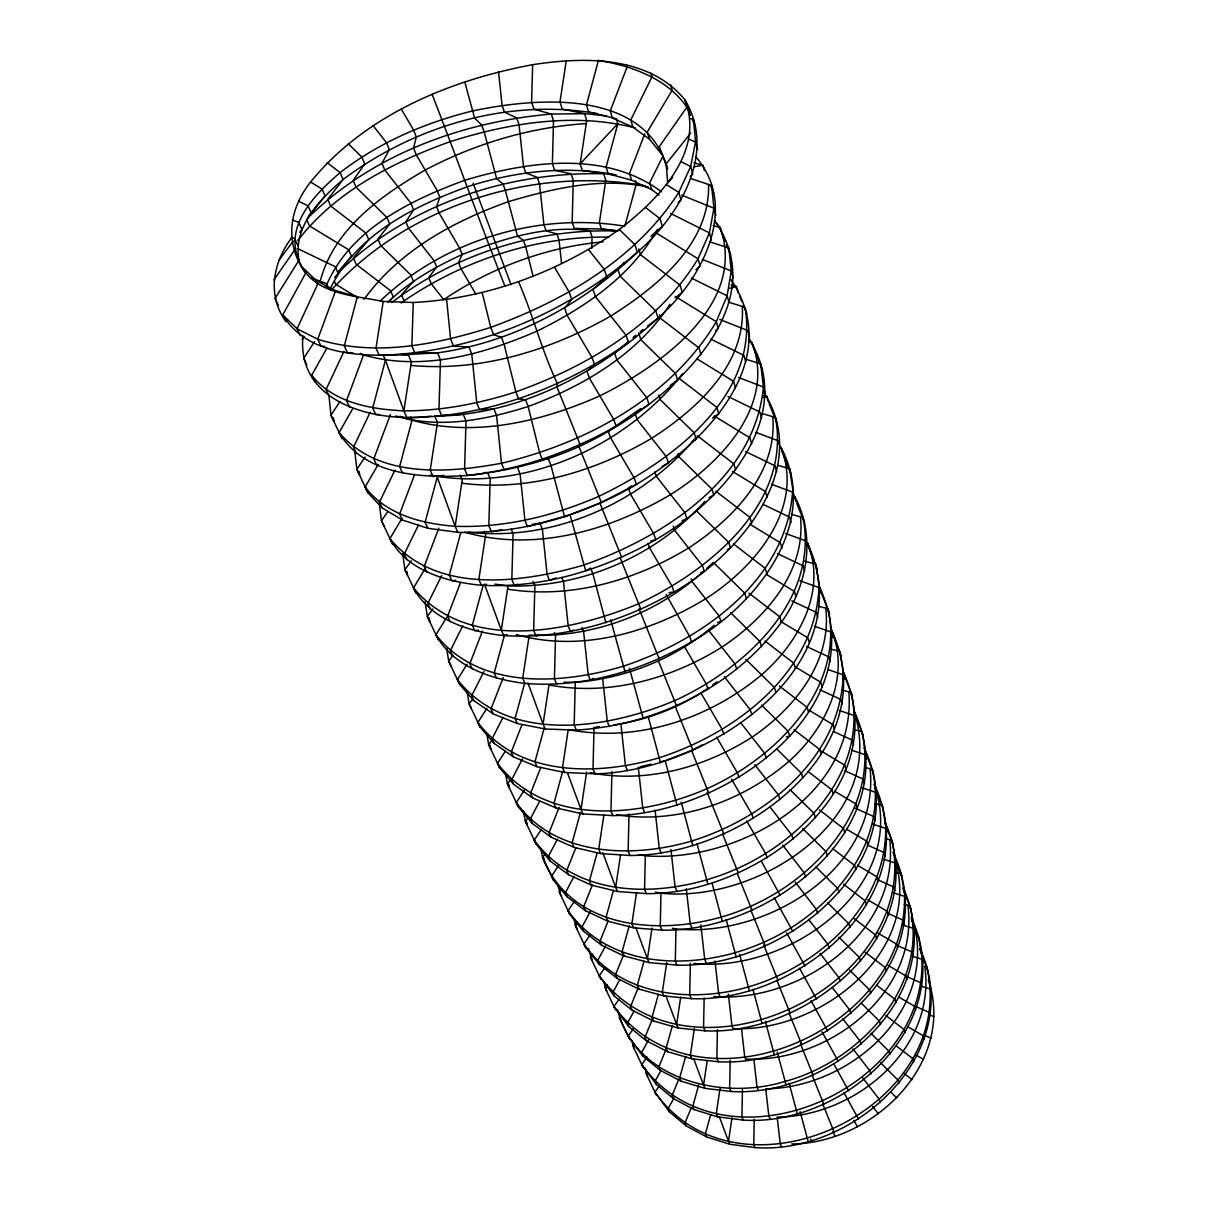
<?xml version="1.0" encoding="UTF-8"?>
<svg xmlns="http://www.w3.org/2000/svg" width="1208" height="1208" viewBox="0 0 1208 1208"><rect width="100%" height="100%" fill="white"/><g stroke="black" fill="none" stroke-linecap="round" stroke-linejoin="round"><path stroke-width="1.5" d="M772.788 416.684C777.605 473.521 732.697 519.244 688.575 548.009C634.94 580.671 570.372 599.244 507.541 589.126M754.23 1119.287L753.777 1144.595L755.06 1147.6C855.143 1154.969 966.898 1051.67 920.164 949.156M717.416 1029.639L716.857 1058.374L718.307 1061.756C822.452 1067.615 945.018 960.873 893.029 852.335M730.176 1060.126L729.647 1088.227L731.036 1091.473C832.765 1097.695 951.149 994.184 903.297 888.106M742.452 1089.344L741.939 1116.947L743.267 1120.073C844.981 1127.034 960.239 1021.998 911.225 917.431M672.373 928.273L675.982 928.952L675.302 961.296L676.933 965.101C783.358 968.65 918.005 862.331 864.113 747.827M690.372 963.274L689.723 994.984L691.293 998.639C796.978 1003.033 927.412 896.487 874.139 784.022C910.319 887.835 787.797 973.678 693.936 963.395M704.158 998.035L703.569 1027.313L705.079 1030.832C808.545 1035.724 934.267 932.002 885.011 822.104M742.301 306.439C745.759 364.876 696.85 409.27 651.761 438.247C595.015 471.709 527.911 491.762 461.743 483.17M629.006 813.92L628.145 851.142L630.002 855.475C738.466 856.034 887.14 751.014 831.527 630.002L832.372 633.098M638.368 854.615L645.314 855.808L644.559 889.465L646.325 893.618C754.154 895.264 897.906 789.685 842.837 670.908L852.44 696.805M655.461 892.168L660.972 893.165L660.263 926.143L661.954 930.13C769.088 932.757 908.19 826.755 853.694 710.153L863.192 735.838M594.034 727.246L593.022 769.073L595.046 773.83C704.022 772.018 864.626 668.024 807.382 542.754L808.318 546.122M611.928 771.58L610.976 811.051L612.924 815.596C722.006 814.947 875.83 710.621 819.719 587.33L820.61 590.546M714.124 625.261C675.589 658.511 625.94 678.413 575.265 682.339L574.178 725.087L576.322 730.07C655.642 725.313 734.192 686.929 781.47 622.18C807.306 586.106 816.548 536.261 794.502 496.171L795.951 501.441M591.769 248.274L592.056 236.889L590.002 230.728C546.439 224.567 502.437 238.973 462.136 254.511C435.469 266.817 409.27 281.479 388.115 302.106M532.637 64.688C449.693 80.181 364.982 115.122 310.577 182.046C288.35 209.935 284.711 243.895 305.624 273.31L282.778 314.926C313.114 365.314 387.375 355.107 437.553 352.872C513.098 342.347 582.603 304.658 637.341 252.246C678.941 216.217 717.401 153.371 684.815 99.705C648.545 55.568 584.219 56.716 532.637 64.688L531.596 102.197L533.966 109.173L551.271 114.065L584.551 113.658L606.567 115.892M690.493 115.455L684.815 99.705C705.548 152.389 657.529 200.135 619.266 229.46C559.093 272.087 487.096 298.799 413.257 302.498L411.853 345.896L414.948 353.113L437.553 352.872L440.482 359.878L438.957 409.195L441.871 416.02C523.426 412.592 598.73 372.321 658.073 318.082C701.455 279.984 740.142 207.912 695.642 156.632M708.567 184.462C710.108 244.439 656.82 286.87 610.795 316.043C550.546 350.35 480.663 372.004 410.826 365.405M446.779 617.243L435.967 634.864C453.196 666.665 491.097 679.334 525.012 683.441C583.253 688.062 641.448 670.969 691.535 641.826C756.148 605.344 821.229 523.139 781.002 447.413L782.542 452.94M424.929 568.953L413.483 587.918C430.833 620.051 469.64 631.875 503.751 635.589C563.411 639.515 622.754 621.697 674.109 592.026C739.236 554.744 812.637 468.553 763.652 392.087M401.962 518.338L389.912 538.662C407.368 571.142 447.126 581.984 481.388 585.276C542.543 588.417 603.064 569.844 655.778 539.629C721.055 502.286 798.881 416.216 748.794 338.587M791.769 1143.961C872.463 1143.614 956.268 1063.025 928.318 979.718M705.079 1030.832L678.156 1028.008L676.616 1024.505L680.693 997.053M694.358 1028.506L690.342 1055.43L691.837 1058.782L718.307 1061.756M731.036 1091.473L705.004 1088.378L703.554 1085.146L707.163 1060.911M720.074 1088.121L716.269 1113.746L717.658 1116.856L743.267 1120.073M755.06 1147.6L729.843 1144.278L728.515 1141.288L731.972 1117.928M612.924 815.596L583.026 813.95L581.018 809.435L586.635 772.093M603.94 814.57L598.73 849.269L600.648 853.588L630.002 855.475M646.325 893.618L617.499 891.504L615.657 887.382L620.489 855.204M636.556 892.531L631.875 923.848L633.626 927.804L661.954 930.13M676.933 965.101L649.089 962.595L647.413 958.805L651.988 928.121M666.756 962.459L662.301 992.327L663.917 995.966L691.293 998.639M731.006 279.667C793.626 372.653 679.274 468.613 601.388 502.528L599.923 503.056C555.378 522.807 506.696 533.936 457.847 532.335L455.159 526.28L462.241 479.848L460.233 475.182M566.235 60.823L559.968 102.076L562.264 109.082L584.551 113.658L586.726 120.483L580.157 163.835L582.332 170.509L616.306 175.266M507.315 634.698L503.751 635.589L501.32 630.123L508.024 585.971C581.501 588.024 656.186 556.36 704.928 501.244M576.322 730.07L545.276 729.013L543.072 724.06L548.976 684.966C608.756 696.261 670.969 679.017 721.825 647.171C764.951 618.602 806.234 572.048 800.466 516.813M413.257 302.498L383.193 301.456L376.005 348.176L379.176 355.318C473.717 352.691 566.114 313.899 637.341 252.246L634.97 244.696L619.266 229.46M588.523 249.618L604.287 269.429L606.778 276.949L593.007 289.497L595.469 296.745L626.152 335.386L628.507 342.483C563.955 387.964 486.386 417.379 406.854 417.606L403.865 410.856L411.369 361.902L408.38 354.971L400.95 354.503M352.887 408.44L339.101 432.555C364.272 475.741 422.724 478.383 467.33 475.499C516.692 470.199 565.45 457.062 608.258 431.301C676.208 393.204 773.603 303.812 714.592 220.687M430.954 416.141C377.787 423.132 296.202 404.635 302.981 335.809M325.692 287.247C348.704 229.882 410.418 200.196 465.216 180.113C528.002 161.419 605.45 149.928 661.546 191.8M286.07 321.796C266.455 294.812 273.219 261.925 292.261 236.874M383.193 301.456C353.129 295.235 311.362 294.42 298.965 260.264C292.774 226.802 319.818 199.411 343.072 179.509C414.646 125.828 508.734 97.923 597.688 113.627M383.147 355.031L385.443 360.195L372.713 407.911L375.779 414.601L379.493 414.495M460.671 532.97L449.316 575.114L451.928 580.822L455.612 580.338M482.898 586.122L472.313 625.306L474.789 630.742L478.338 630.153M616.261 118.55L617.847 123.699L606.099 167.112L608.228 173.816L631.573 180.203L651.716 189.641L659.115 195.243M504.506 635.031L494.193 673.082L496.548 678.247M524.649 683.245L515.031 718.594L517.296 723.516L545.276 729.013M544.264 727.745L534.918 762.006L537.077 766.702L564.589 772.471L595.046 773.83M562.566 771.761L553.913 803.456L555.967 807.941L583.026 813.95M580.459 812.44L572.064 843.063L574.026 847.367L600.648 853.588M597.16 852.788L589.428 880.979L591.301 885.087L617.499 891.504M613.528 890.145L606.054 917.28L607.851 921.221L633.626 927.804M629.323 925.539L621.999 952.085L623.721 955.86L649.089 962.595M644 961.221L637.296 985.471L638.957 989.095L663.917 995.966M658.405 994.32L651.973 1017.529L653.573 1021.017L678.156 1028.008M672.403 1025.592L666.091 1048.348L667.631 1051.7L691.837 1058.782M685.706 1056.245L679.666 1077.974L681.146 1081.205L705.004 1088.378M698.662 1085.192L692.728 1106.498L694.147 1109.608L717.658 1116.856M710.666 1114.818L705.321 1133.965L706.68 1136.955L729.843 1144.278M320.226 281.238C333.65 229.203 381.048 195.53 425.186 170.056C474.955 143.722 529.995 127.157 586.258 123.578M657.348 229.369C630.878 276.557 584.008 308.236 536.337 331.415C482.777 354.563 421.35 371.687 363.533 354.925L346.53 400.679L349.625 407.307M390.426 414.51L373.785 458.874L376.73 465.156M414.631 474.457L399.652 514.064L402.43 520.029L427.859 528.289L457.847 532.335M438.821 528.153L424.204 566.492L426.862 572.154M460.565 582.452L447.549 616.337L450.086 621.727M644.694 133.997L629.504 173.454L631.573 180.203M482.43 631.12L469.791 663.796L472.192 668.93M503.253 677.522L490.976 709.02L493.272 713.928L517.296 723.516M521.901 724.921L511.211 752.191L513.4 756.872L537.077 766.702M540.837 767.322L530.523 793.445L532.622 797.914L555.967 807.941M559.123 807.397L549.006 832.871L551.014 837.159L574.026 847.367M575.733 848.001L566.688 870.636L568.606 874.728L591.301 885.087M592.509 884.709L583.645 906.8L585.472 910.726L607.851 921.221M608.349 920.511L599.893 941.485L601.659 945.26L623.721 955.86M623.796 954.275L615.491 974.78L617.182 978.389L638.957 989.095M637.96 988.37L630.47 1006.762L632.101 1010.235L653.573 1021.017M652.652 1018.51L644.876 1037.506L646.446 1040.843L667.631 1051.7M666.378 1048.499L658.737 1067.087L660.232 1070.303L681.146 1081.205M678.911 1079.016L672.071 1095.565L673.52 1098.661L694.147 1109.608M691.338 1107.555L684.936 1123.002L686.325 1125.992L706.68 1136.955M343.948 351.452L326.024 389.625L329.135 396.179M370.146 412.275L353.461 447.322L356.42 453.559M394.925 470.123L379.493 502.09L382.302 508.009L402.43 520.029M418.587 524.801L404.242 554.14L406.915 559.772M441.66 575.627L427.783 603.668L430.335 609.028M662.966 156.089L649.678 182.846L651.716 189.641M462.785 625.744L450.222 650.855L452.653 655.959M483.955 671.467L471.618 695.853L473.929 700.731L493.272 713.928M503.056 717.31L492.049 738.828L494.253 743.479L513.4 756.872M330.312 288.682C356.149 234.85 414.042 206.024 467.677 186.666C515.227 171.249 566.31 165.436 615.672 174.828M522.385 758.956L511.573 779.9L513.687 784.339L532.622 797.914M539.689 801.085L530.252 819.19L532.275 823.448L551.014 837.159M557.432 839.183L548.145 856.819L550.093 860.911L568.606 874.728M574.026 876.449L565.299 892.893L567.156 896.804L585.472 910.726M590.334 911.466L581.743 927.502L583.539 931.262L601.659 945.26M605.57 945.864L597.552 960.737L599.274 964.346L617.182 978.389M619.749 979.764L612.728 992.674L614.389 996.147L632.101 1010.235M634.245 1010.779L627.329 1023.387L628.93 1026.725L646.446 1040.843M648.59 1039.892L641.388 1052.953L642.913 1056.169L660.232 1070.303M661.138 1070.258L654.932 1081.417L656.397 1084.512L673.52 1098.661M314.805 381.803L311.679 375.295L326.945 348.07M674.079 1097.936L667.979 1108.853L669.398 1111.843L686.325 1125.992M382.302 508.009L367.957 492.819L365.148 486.945L378.346 464.28M473.929 700.731L459.75 684.528L457.424 679.666L467.088 664.158M494.253 743.479L480.135 727.11L477.915 722.475L486.899 708.265M513.687 784.339L499.644 767.85L497.515 763.411L505.382 751.165M314.533 341.577L303.737 358.353L306.832 364.816M430.124 475.121C523.396 492.607 624.596 447.458 682.49 373.967M532.275 823.448L518.323 806.853L516.284 802.595L524.423 790.077M550.093 860.911L536.216 844.226L534.268 840.149L541.275 829.503M340.037 401.479L330.962 415.22L342.06 438.746M558.791 865.23L551.512 876.162L553.385 880.073L567.156 896.804M669.987 304.265C637.431 354.412 583.177 386.228 528.153 406.507C485.888 419.871 439.289 429.142 395.831 415.945M583.539 931.262L569.859 914.471L568.062 910.726L574.208 901.621M365.148 457.001L356.828 469.278L367.957 492.819M599.274 964.346L585.684 947.54L583.962 943.931L590.017 935.067M273.854 279.969L295.703 248.455M614.389 996.147L599.244 975.853L604.513 968.227M387.904 511.452L381.456 520.724L392.585 544.264M628.93 1026.725L613.951 1006.566L619.145 999.137M633.551 1028.446L628.115 1036.132L642.913 1056.169M411.279 560.799L404.922 569.723L416.035 593.249M656.397 1084.512L641.75 1064.625L647.111 1057.121M302.151 339.478L304.295 336.488M669.398 1111.843L654.902 1092.108L659.13 1086.234M432.781 608.953L427.315 616.488L438.398 639.953M453 655.31L448.681 661.123L459.75 684.528M278.988 260.173L293.197 241.132M299.765 232.359L301.955 229.429L298.799 222.468L292.306 219.977M331.264 290.207C407.609 205.556 533.679 165.828 645.344 185.805M472.479 699.372L469.112 703.811L480.135 727.11M491.973 740.368L488.666 744.641L499.644 767.85M308.946 215.583L311.181 212.744L308.085 205.828L298.829 201.328M364.046 299.418C398.791 251.128 453.181 221.291 508.206 201.736C553.083 188.448 601.856 176.881 648.394 187.119M510.833 779.386L507.39 783.765L518.323 806.853M307.647 217.787L325.043 195.938L322.038 189.037L310.577 182.046M297.787 240.558C335.371 191.619 392.645 162.385 449.587 141.849C509.036 122.959 574.057 112.148 635.453 127.988M690.855 132.94L666.197 163.775L667.662 182.967L672.66 177.395M528.742 817.031L525.344 821.259L536.216 844.226M544.929 854.343L542.573 857.242C574.238 938.495 683.366 937.046 750.636 906.302C816.608 877.295 879.197 808.348 862.014 731.58L854.388 729.798M334.692 277.493L338.195 273.265L335.265 266.696L298.074 248.803M561.448 888.982L559.108 891.791L569.859 914.471M577.303 922.278L575.008 924.996L585.684 947.54M338.678 271.166L351.437 256.262L348.568 249.709L309.49 225.911L306.485 219.252M592.705 954.124L590.304 956.932L600.904 979.326M607.398 984.943L605.027 987.676L615.551 1009.903M696.17 437.221C641.976 502.664 553.249 542.301 468.16 532.079M388.478 302.121L393.249 296.987L390.592 290.751L356.118 264.235L353.355 257.908L368.787 239.697L365.994 233.159L330.66 205.979L327.745 199.335L343.072 179.509L340.143 172.623L327.202 162.672M580.157 163.835L617.847 123.699M624.234 262.287L617.847 269.037L620.217 276.315L655.823 310.954L658.073 318.082L647.609 326.069M690.266 176.655L692.818 174.073L690.689 166.508L695.551 142.031L693.483 119.562L690.312 118.475M380.263 301.003C443.864 240.286 538.149 211.868 624.823 226.213L636.299 183.918L635.287 180.656M339.282 271.679C408.546 204.333 507.979 171.37 603.713 173.786L605.782 180.294L599.379 222.619L601.448 228.976L617.771 231.317M307.813 217.999C372.26 154.594 462.286 121.751 551.271 114.065L553.521 120.845L552.388 163.624L554.623 170.268L571.112 173.801L573.256 180.264L572.169 222.106L574.313 228.433L601.448 228.976L616.367 230.502M678.247 202.461L680.995 199.909L678.79 192.344L690.689 166.508L681.055 161.645M704.053 570.81C657.137 613.604 592.886 638.126 529.24 635.136L522.702 678.247L525.012 683.441M706.71 568.409L713.354 562.415L744.687 593.143L746.408 598.624M651.006 236.224L662.331 226.258L660.066 218.693L645.555 207.534M695.868 269.686L700.127 265.971L698.058 258.799L709.398 232.902L713.898 208.229L711.633 185.488L691.067 178.618M640.497 408.636L608.258 431.301L610.553 437.764L634.245 478.096L636.45 484.423L599.923 503.056L621.637 557.326M628.734 341.23L614.6 353.129L616.911 359.984L646.809 397.719L649.028 404.423L635.015 413.332L637.22 419.825L666.348 456.7L668.462 463.057L662.195 466.318M632.992 337.666L635.816 335.28M715.453 330.766L718.247 328.485L716.284 321.706L727.11 295.779L731.278 270.969L728.847 248.002L709.881 241.887M675.181 297.908L682.203 292.261L680.044 285.118L640.557 254.722L638.73 248.893M401.283 303.057L404.076 300.837C463.947 260.067 536.261 236.088 608.938 237.085M391.724 302.574C455.295 254.088 536.428 228.387 616.322 231.015M640.134 331.762L643.124 329.482M613.755 724.966C647.458 720.104 680.21 707.224 708.326 688.031M712.69 684.936L717.069 681.856M631.422 485.978L628.371 488.062L630.546 494.178L653.679 533.634L655.778 539.629L650.78 541.003M712.554 418.044L718.775 413.831L716.842 407.413L679.455 378.648M670.229 385.337L677.673 380.309L675.544 373.574L640.889 339.795L638.639 332.91M593.324 678.383L590.395 680.24L588.236 674.955L583.585 631.467L581.939 627.405M586.982 570.327L590.636 568.017L592.856 573.755L605.872 622.664M691.414 442.098L696.216 439.244L694.207 432.857L660.444 399.893L658.858 395.001M666.937 760.013L691.61 750.561L702.558 744.702M709.036 497.62L713.822 495.114L711.905 489.059L679.002 456.881L677.99 453.785M573.604 630.032L570.478 631.618L568.213 626.061L563.487 581.607L561.765 577.333M727.352 549.625L730.523 548.175L728.711 542.422L696.608 510.984M682.158 520.618L686.884 518.64L684.876 512.6L656.457 476.556L654.887 471.935M556.193 577.862L549.534 580.474L547.133 574.63L542.347 529.149L539.931 523.155L532.607 524.287M539.478 634.713L536.02 635.937L533.664 630.425L534.872 585.684L533.09 581.456M763.35 397.507L766.884 396.345L768.484 402.128M700.821 572.547L704.37 571.399L702.467 565.661L674.713 530.403L673.234 526.024M517.613 584.279L514.306 585.216L511.83 579.417L513.098 533.619L511.241 529.149M436.45 415.809L463.253 414.329L466.016 420.958L464.582 469.051L467.33 475.499C519.757 469.806 570.297 452.109 616.065 426.167L613.74 419.493L589.459 378.24L587.043 371.415L594.532 364.605L592.071 357.553L567.171 315.333L564.619 308.131L571.746 299.463L569.119 291.989L554.502 267.255M729.36 288.35L736.503 286.568L738.269 292.94M717.431 622.407L720.98 621.546L719.168 616.095L692.078 581.592L691.142 578.813M640.089 766.823L650.84 764.196M659.794 762.006L665.17 760.693L677.024 805.162M786.348 736.88L789.7 736.095L788.19 731.338L761.538 705.095M501.909 529.557L491.445 531.807L488.832 525.707L490.191 478.776L487.564 472.509L483.834 472.66M483.125 584.929L486.582 584.234M693.83 166.78L702.95 165.254L704.415 170.57M668.99 592.66L674.109 592.026L672.116 586.333L649.511 547.722L647.971 543.358M595.831 727.05L599.41 726.627M443.653 475.363L433.053 476.511L430.214 470.123L437.492 422.483L434.654 415.914M734.132 1028.612C820.715 1032.266 924.346 951.285 894.524 857.529M746.589 1059.099C828.522 1062.527 919.379 992.991 907.888 905.29M603.049 241.842C546.167 247.006 490.961 267.738 443.698 299.644L431.18 283.654L428.704 277.613L436.647 267.013L434.125 260.792L408.515 228.146L405.918 221.819L413.574 209.754L410.931 203.216L384.733 169.905L382.015 163.261L389.323 149.611L386.56 142.74L373.151 125.723M311.679 375.295C333.589 402.808 370.675 409.301 403.865 410.856C442.022 410.946 479.651 403.472 515.891 391.875C587.314 366.371 657.59 324.922 698.058 258.799L655.838 232.721M365.148 486.945C386.092 514.774 422.075 523.774 455.159 526.28C504.763 528.077 553.777 515.891 599.062 496.261C670.047 462.03 759.575 397.266 745.185 307.345L728.5 302.136M413.483 587.918C467.904 653.181 570.418 632.101 638.775 603.683C708.658 570.765 791.331 504.34 775.521 417.485L762.006 413.544M353.038 352.993L347.526 352.932L344.295 345.865L357.341 296.715L334.314 290.207L316.118 280.483L303.178 267.995M564.196 682.173L575.265 682.339M645.314 855.808C737.771 863.101 857.031 795.906 848.862 691.791M660.972 893.165C757.22 903.509 889.903 819.19 853.694 710.153M675.982 928.952C766.37 937.952 880.058 869.458 870.122 768.696M457.424 679.666C508.794 744.687 607.548 729.013 674.623 700.655C743.947 669.187 819.115 601.237 803.063 517.522L791.512 514.351M713.611 996.6C799.756 1003.093 900.277 933.029 889.737 839.635M324.771 346.409L321.011 346.228L317.734 339.237L297.077 328.727L282.778 314.926M497.515 763.411C546.212 827.148 641.418 817.408 707.133 788.628C775.143 758.231 844.89 689.602 828.19 608.772L818.526 606.295M534.268 840.149C580.172 902.935 672.66 897.272 736.774 868.809C803.426 839.364 868.295 770.447 851.217 692.365L843.41 690.478M568.062 910.726C611.52 972.38 701.304 970.281 763.909 942.195C829.201 913.595 889.632 844.694 872.372 769.209L864.913 767.518M599.244 975.853C689.798 1096.502 923.335 986.725 891.897 840.104L886.204 838.896M617.605 1009.933C635.166 1080.209 722.777 1100.805 784.747 1081.477C859.462 1061.756 929.133 986.981 909.956 905.698L904.279 904.565M654.902 1092.108C739.568 1212.303 960.315 1108.053 926.732 966.581L924.739 966.204C936.759 1048.755 855.007 1116.675 777.167 1117.083L780.232 1143.674L781.47 1146.709M495.008 584.128L508.024 585.971M590.229 772.637C646.129 783.856 704.672 767.457 752.01 737.182C794.124 708.824 832.146 661.833 825.728 608.137M616.578 814.766C678.262 824.611 742.437 801.478 789.141 761.176C824.928 729.436 851.142 677.386 831.527 630.002M616.156 118.716L588.658 112.042L586.424 104.975L598.443 60.4C631.799 65.942 666.786 78.278 686.884 107.165L659.281 146.636L667.616 169.316M911.542 919.122L916.464 936.306L918.503 936.698L922.897 962.625M895.309 872.327L901.108 873.52L905.532 899.96M763.365 395.575L766.884 396.345M874.713 803.682L882.323 805.359L886.793 832.327M748.447 341.955L752.056 342.785C776.08 405.722 719.862 463.691 670.651 494.555C609.814 530.508 534.344 552.524 464.582 532.109M731.172 285.254L736.503 286.568M830.515 649.119L839.953 651.459L844.452 679.47M713.143 225.639L720.164 227.466C747.525 304.899 658.964 366.537 599.847 395.877C538.089 423.238 465.609 439.878 399.999 416.292M804.649 561.192L815.913 564.166L820.398 592.66M693.921 162.778L702.95 165.254M778.209 465.457L789.624 468.674L794.064 497.636M516.239 634.547C580.474 652.728 650.025 632.675 705.608 598.821C754.366 567.866 804.966 508.583 781.002 447.413M291.234 237.463L294.586 238.459L297.787 245.451M745.608 359.214L760.723 363.774L763.426 387.043L765.117 393.159M928.967 1014.901L934.146 1016.472M920.843 986.121L930.205 989.005L931.096 992.251M912.418 956.283L921.961 959.258C926.506 1092.198 723.064 1177.558 641.75 1064.625M902.331 924.905L913.414 928.393L914.38 931.881M893.21 892.727L904.535 896.351C907.027 1031.496 698.783 1120.012 613.951 1006.566M883.758 859.296L895.309 863.04L896.351 866.8M872.659 824.113L885.706 828.401C886.068 906.181 818.314 966.747 747.933 987.057C691.64 1003.259 619.251 996.162 583.962 943.931M862.391 787.918L875.725 792.357L876.857 796.434M851.685 750.213L865.321 754.819L866.498 759.062M839.349 710.485L854.479 715.68L855.702 720.104M827.676 669.443L843.169 674.849C840.844 758.065 765.192 818.435 691.082 841.221C632.494 858.329 555.257 856.804 516.284 802.595M814.388 626.197L831.346 632.192L832.69 637.024M799.892 580.731L818.994 587.616C814.811 673.762 734.721 733.664 658.602 757.944C598.821 775.476 519.123 777.469 477.915 722.475M785.547 533.453L806.068 540.957L807.533 546.258M771.474 484.257L792.539 492.094C786.015 581.259 701.123 640.391 622.905 666.363C561.871 684.287 479.757 690.402 435.967 634.864M311.558 277.976L326.522 283.623L328.772 288.561M755.831 432.328L778.345 440.844L779.945 446.658M738.571 377.47L763.426 387.043C754.562 479.319 663.328 537.137 583.464 565.193C521.479 582.981 436.269 594.789 389.912 538.662M719.741 319.486L747.767 330.494L749.549 336.911M702.437 259.433L731.278 270.969L733.15 277.734M681.825 195.152L713.898 208.229L715.876 215.371M689.089 139.343L695.551 142.031L697.635 149.565M924.256 1035.226L931.081 1038.185M916.479 1006.793L929.058 1012.304L929.964 1015.52M906.257 976.351L920.722 982.738L921.674 986.075M661.395 153.869L649.436 139.131L632.916 127.127L612.441 118.067L610.251 110.955L627.148 66.772L626.605 64.945M897.317 945.502L912.07 952.04L913.052 955.513M888.031 913.444L903.086 920.149L904.112 923.758M877.325 879.635L893.754 887.004L894.811 890.749M867.269 844.966L884.03 852.531L885.132 856.427M855.083 808.077L873.913 816.623L875.06 820.685M844.89 770.764L863.373 779.22L864.566 783.448M833.475 731.504L852.38 740.202L853.618 744.626M819.855 689.723L840.904 699.492L842.202 704.098M806.551 646.491L828.899 656.941L830.258 661.758M791.784 600.874L816.366 612.441L817.786 617.484M777.378 553.581L803.229 565.857L804.724 571.142M762.958 504.34L789.473 517.024L791.029 522.566M745.578 451.596L775.038 465.805L776.668 471.618M727.956 396.451L759.862 411.988L761.584 418.104M710.697 339.071L743.917 355.378L745.729 361.811M360.392 353.385L363.533 354.925M691.293 278.006L727.11 295.779L729.028 302.559M670.561 213.469L709.398 232.902L711.406 240.06M907.601 1026.573L923.229 1035.769L924.15 1038.956M916.087 1055.067L923.622 1059.476M888.046 965.373L905.879 975.898L906.876 979.341M898.797 997.008L914.713 1006.4L915.679 1009.707M867.752 899.764L887.14 911.27L888.227 914.985M877.703 932.969L896.698 944.218L897.725 947.797M857.423 865.215L877.204 876.978L878.337 880.859M834.653 791.24L856.064 804.045L857.287 808.258M846.642 829.216L866.861 841.266L868.024 845.313M821.365 751.149L844.815 765.208L846.083 769.602M795.619 667.118L820.776 682.263L822.165 687.065M809.073 710.244L833.067 724.649L834.396 729.239M780.595 621.41L807.925 637.899L809.375 642.928M358.142 297.893L335.733 284.288L334.299 281.117M766.461 574.495L794.456 591.452L795.981 596.722M732.41 471.422L765.525 491.596L767.201 497.409M749.609 524.076L780.338 542.739L781.938 548.266M714.154 415.975L749.942 437.855L751.723 443.97M696.789 358.746L733.558 381.305L735.415 387.723M675.242 296.428L716.284 321.706C670.531 398.127 585.986 443.034 501.516 463.253C447.579 473.128 378.481 478.685 339.101 432.555M666.393 184.643L678.79 192.344C635.982 259.207 563.789 300.807 490.735 327.353C435.439 344.824 374.54 356.964 317.734 339.237L335.129 292.004L334.314 290.207M748.975 593.158L779.885 616.926L781.47 622.18M765.026 641.055L793.807 663.192L795.317 668.205M779.266 685.948L807.095 707.344L808.53 712.116M794.034 729.723L819.779 749.519L821.153 754.094M808.152 771.58L831.919 789.866L833.233 794.23M819.311 809.858L843.546 828.477L844.8 832.674M832.418 848.378L854.675 865.487L855.883 869.503M843.546 884.211L865.351 900.972L866.514 904.822M854.237 918.609L875.604 935.037L876.721 938.737M865.079 952.1L885.449 967.759L886.521 971.308M876.404 984.988L894.917 999.212L895.943 1002.625M885.857 1015.52L904.022 1029.473L905.003 1032.764M896.366 1046.007L912.795 1058.616L913.746 1061.787M903.735 1073.263L912.025 1079.62M697.394 435.816L733.83 463.842L735.657 469.927M715.861 491.203L749.942 517.432L751.693 523.215M733.603 544.038L765.283 568.394L766.944 573.906M348.236 143.722L361.856 157.055L364.71 163.926L353.174 180.505L355.983 187.149L386.983 217.531L389.686 224.054L377.923 239.033L380.611 245.36L410.886 275.077L413.468 281.298L401.524 294.797L404.076 300.837M730.629 612.698L759.892 641.433L761.523 646.642M745.789 659.326L774.373 687.443L775.944 692.411M776.578 748.794L801.402 773.271L802.837 777.801M790.047 789.685L814.026 813.346L815.385 817.695M802.625 828.522L826.106 851.715L827.405 855.868M815.959 866.982L837.673 888.454L838.926 892.44M827.495 902.633L848.771 923.682L849.964 927.518M839.001 937.272L859.416 957.491L860.564 961.175M849.617 970.115L869.639 989.971L870.741 993.505M861.123 1002.972L879.469 1021.183L880.526 1024.58M870.908 1033.308L888.922 1051.202L889.949 1054.463M880.345 1062.527L898.012 1080.103L899.009 1083.244M890.643 1091.881L896.729 1097.936M714.321 220.822L720.164 227.466L722.022 234.171M748.628 338.618L752.056 342.785L753.747 348.87M708.598 630.304L735.083 664.083L736.789 669.262M724.347 676.722L750.228 709.791L751.859 714.743M740.504 722.459L764.679 753.399L766.25 758.126M754.819 764.709L778.48 795.03L779.975 799.545M769.617 806.521L791.663 834.834L793.097 839.152M782.678 845.132L804.286 872.916L805.66 877.038M795.196 882.127L816.366 909.382L817.68 913.339M808.545 919.318L827.963 944.339L829.216 948.129M820.036 953.323L839.077 977.876L840.285 981.53M832.176 987.389L849.737 1010.084L850.9 1013.587M842.761 1018.737L860.005 1041.039L861.123 1044.407M852.939 1048.891L869.866 1070.816L870.938 1074.048M862.739 1077.914L879.364 1099.461L880.39 1102.587M872.629 1106.453L878.291 1113.806M401.313 109.097L413.619 130.087L416.307 136.957L413.574 148.01L416.186 154.669L437.236 190.637L439.788 197.176L436.616 206.674L439.108 213.016L459.704 248.274L462.136 254.511L458.587 262.589L460.958 268.644L475.816 294.103M684.694 647.035L706.303 684.06L708.115 689.209M701.048 693.166L722.188 729.451L723.909 734.358M716.631 737.167L737.333 772.727L738.964 777.408M731.519 779.19L751.784 814.056L753.354 818.526M746.695 820.972L765.615 853.543L767.11 857.831M761.221 860.957L780.262 895.43M774.222 897.71L792.856 931.444M786.68 932.923L804.936 965.947M799.515 968.227L816.533 999.076M810.991 1000.647L827.646 1030.877M821.999 1031.798L838.337 1061.424M833.837 1063.916L848.62 1090.824M844.015 1092.711L858.526 1119.106M853.814 1120.45L857.408 1126.687M278.308 305.262L275.047 298.436L298.965 260.264C283.638 225.911 315.862 193.099 340.143 172.623C378.814 142.514 424.703 122.854 472.071 111.06C535.688 97.561 644.241 88.214 667.465 168.138M384.129 526.28L381.456 520.724L379.176 502.77M451.007 665.97L448.681 661.123L446.643 648.273M471.331 708.432L469.112 703.811L466.952 690.9M553.385 880.073L542.573 857.242L540.927 848.726M560.905 895.551L557.764 884.981M619.191 1017.287L629.655 1039.348M631.648 1040.33L634.351 1048.937L633.128 1043.44M644.815 1067.887L647.473 1076.358L646.25 1070.892M300.369 335.658L297.077 328.727L317.749 284.061L316.118 280.483M632.856 1045.826L643.23 1067.736M646.038 1073.353L656.337 1095.097M402.521 472.962L399.621 466.635L412.019 420.248L410.584 417.002M427.859 528.289L425.11 522.294L437.221 477.175L455.159 526.28M481.388 585.276L478.836 579.538L485.722 534.268L484.453 531.324M564.589 772.471L562.49 767.744L568.243 729.541C636.646 742.98 708.854 719.017 761.553 674.834C798.126 643.305 827.48 591.18 807.382 542.754M692.652 120.438L694.827 125.406M710.697 185.851L713.596 192.601M556.661 684.166L554.427 678.926L555.559 635.197L554.442 632.509M722.746 235.892L724.906 241.026M726.355 244.454L730.704 254.737M739.719 296.413L741.893 301.623M743.343 305.08L746.952 313.748M754.411 350.486L762.414 369.875M518.579 281.751C533.181 315.318 541.562 350.29 557.416 383.615L556.994 387.149L577.56 438.081L580.006 444.71L579.025 446.658L601.388 502.528L564.574 516.752L550.878 465.246L548.417 458.874L542.226 459.402L539.659 452.849L528.153 406.507L525.556 399.788L518.61 398.821L515.891 391.875L504.144 344.446L501.396 337.334L493.604 334.707L490.735 327.353L482.158 292.623M504.189 469.761L501.516 463.253L496.594 415.597L493.906 408.923L479.591 409.723L476.767 402.838L471.784 354.019L468.946 346.968L453.559 346.198L450.584 338.919L446.613 299.569M609.345 726.506L607.292 721.478L602.701 678.911M627.405 770.598L625.442 765.796L620.912 724.136M644.634 812.652L642.762 808.077L638.292 767.261M661.093 852.833L659.296 848.454L655.083 810.175M676.827 891.232L675.106 887.05L670.953 849.526M691.882 927.97L690.236 923.969L686.325 888.816M706.303 963.169L704.717 959.333L700.851 924.86M720.119 996.917L718.609 993.233L714.97 960.979M733.377 1029.292L731.942 1025.758L728.349 994.109M746.121 1060.398L744.732 1057L741.546 1028.959M758.367 1090.28L757.023 1087.019L753.883 1059.476M770.145 1119.031L768.847 1115.89L765.751 1088.831C844.422 1088 928.167 1020.201 916.464 936.306M769.149 403.759L777.121 423.298M432.086 94.3C456.926 158.127 479.878 222.529 504.959 286.205M658.436 661.003L676.51 705.759M675.408 706.846L693.06 750.561M691.61 750.561L708.854 793.279M707.073 792.297L723.939 834.079M722.52 833.822L738.345 873.067M737.288 873.565L752.131 910.364M750.802 910.062L765.344 946.09M763.773 945.049L777.997 980.322M777.076 980.775L790.138 1013.18M789.005 1012.968L801.81 1044.724M800.451 1043.893L813.014 1075.044M812.138 1075.286L823.78 1104.188M822.739 1103.885L834.154 1132.243M832.931 1131.443L834.879 1136.215M783.192 454.57L791.149 474.216M517.537 467.571L520.089 473.898L524.936 520.437L527.458 526.597L570.07 514.865L585.759 571.097M796.616 503.087L804.528 522.807M808.786 547.813L817.303 569.225M821.047 592.162L829.534 613.604M832.81 634.638L841.221 656.095M624.989 671.693L610.689 619.87M643.169 718.337L629.428 668.281M660.489 762.776L648.379 717.265M692.803 845.63L681.221 802.157M707.873 884.316L697.001 843.607M722.309 921.327L712.116 883.29M736.125 956.781L726.159 919.53M749.383 990.756L739.613 954.29M762.082 1023.372L752.946 989.322M774.298 1054.675L765.344 1021.304M786.015 1084.754L777.242 1052.047M797.295 1113.7L789.096 1083.214M808.167 1141.545L800.119 1111.632M873.505 773.301L864.49 749.187M875.226 787.963L883.41 809.285M884.815 822.618L892.939 843.879M894.66 857.605L902.104 877.159M902.935 888.106L910.923 909.201M911.496 919.077L919.424 940.066M919.756 948.929L927.623 969.828M473.128 183.223L511.06 284.68M719.319 1116.675L728.515 1141.288M693.89 1059.22L703.554 1085.146M665.819 995.528L676.616 1024.505M635.68 927.215L647.413 958.805M640.859 609.33L620.278 558.005M659.13 658.737L639.092 608.772M602.792 852.667L615.657 887.382M567.669 773.316L581.018 809.435M527.971 683.064L543.072 724.06M484.514 584.31L501.32 630.123M385.443 360.195L403.865 410.856M666.076 594.472L689.632 636.42L691.535 641.826M659.447 314.911L660.534 318.368L698.949 347.919L700.987 354.699M632.916 127.127L630.772 119.985L651.973 76.768L650.916 73.099M649.436 139.131L647.307 131.944L672.131 90.298L670.576 84.741M810.719 1139.008L811.519 1142.119M533.181 276.541L525.646 246.523L523.442 240.422L517.553 236.179L505.382 190.502L503.072 184.114L496.594 178.527L484.136 131.748L481.705 125.043L474.578 117.976L464.748 81.736M619.946 1016.834L620.746 1020.518M605.434 985.486L606.627 991.028L603.834 982.149M590.908 955.332L591.965 960.405L588.538 948.461M575.355 921.81L576.745 928.605L573.619 918.201M543.781 857.74L544.446 861.153M526.658 821.923L527.292 825.336L525.344 821.259L523.426 811.051M508.749 784.294L509.429 788.009L507.39 783.765L505.367 772.637M490.146 745.366L490.795 749.081L488.666 744.641L486.733 733.543M429.187 617.892L429.731 621.546L427.315 616.488L425.125 601.871M406.96 571.399L407.458 575.038L404.922 569.723L402.657 553.43M359.214 471.573L359.637 475.121L356.828 469.278L354.805 451.55M561.554 263.404L559.017 240.03L556.903 233.899L546.107 230.879L543.902 224.582L539.508 183.722L537.288 177.304L525.812 172.986L523.487 166.387L519.047 124.666L516.722 117.931L504.491 112.193L502.06 105.247L498.526 71.755M333.544 417.862L333.891 421.365L330.962 415.22L329.029 395.998"/></g></svg>
